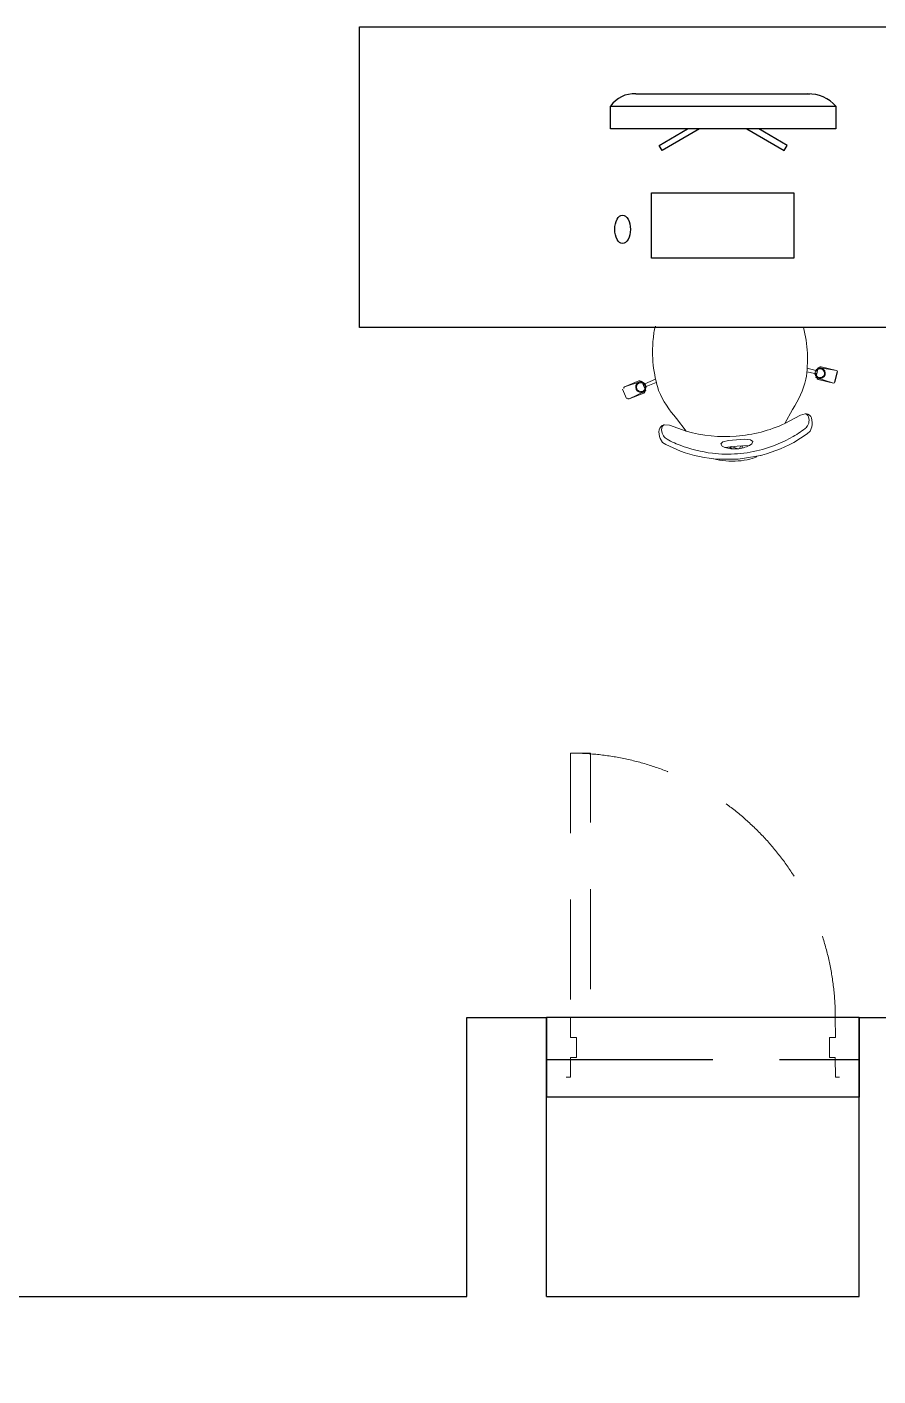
# Model space of a CAD drawing. Header units: millimetres. Extents: x 521 to 148073, y -17811 to 32040.
# Drawn here: x 56441 to 58638, y 8112 to 11594 of the extents above; entities that cross this region are included whole.
import ezdxf

# ---------------------------------------------------------------- set-up
doc = ezdxf.new("R2010")
doc.units = ezdxf.units.MM
doc.linetypes.add('DGN Style 2', pattern=[0.41784, 0.250704, -0.167136])
doc.linetypes.add('DGN Style 3', pattern=[0.584976, 0.41784, -0.167136])
for name, color, linetype, lineweight in [('nabytek', 7, 'Continuous', 30), ('OAP220', 1, 'Continuous', 30), ('OAP313', 1, 'Continuous', 0)]:
    doc.layers.add(name, color=color, linetype=linetype, lineweight=lineweight)

# ---------------------------------------------------------------- blocks, each defined once
blk = doc.blocks.new('*U14')
at = {"layer": 'OAP313', "linetype": 'DGN Style 2', "flags": 128}
for points in [[(-0.2658, 0.4363), (-0.2224, 0.3948), (-0.1879, 0.431), (-0.177, 0.4206), (-0.1425, 0.4568), (-0.1533, 0.4671), (-0.1188, 0.5033), (-0.1622, 0.5447), (-0.2658, 0.4363)], [(0.3018, -0.106), (0.2585, -0.0645), (0.293, -0.0284), (0.2821, -0.018), (0.3167, 0.0181), (0.3275, 0.0078), (0.3621, 0.0439), (0.4055, 0.0025), (0.3018, -0.106)], [(-0.2364, -0.5102), (-0.2002, -0.5447), (0.2585, -0.0645), (0.2223, -0.03), (-0.2364, -0.5102)]]:
    blk.add_lwpolyline(points, close=True, dxfattribs=at)
at = {"layer": 'OAP313', "linetype": 'DGN Style 2', "extrusion": (0, 0, -1)}
blk.add_arc((-0.2604, -0.0638), 0.6659, 313.7679, 43.5275, dxfattribs=at)
blk = doc.blocks.new('AP600-90_1')
at = {"layer": 'OAP313', "linetype": 'DGN Style 2', "rotation": 313.6892711747349}
blk.add_blockref('*U14', (-0.1319, 0.2915), dxfattribs=at)
blk = doc.blocks.new('*U12')
at = {"layer": 'OAP220'}
for p, q in [((0.4301, 0.1779), (0.5434, 0.013)), ((-0.217, -0.2665), (-0.1038, -0.4314))]:
    blk.add_line(p, q, dxfattribs=at)
at = {"layer": 'OAP220', "linetype": 'DGN Style 3'}
blk.add_line((-0.1575, -0.3531), (0.4896, 0.0913), dxfattribs=at)
at = {"layer": 'OAP313', "linetype": 'DGN Style 2', "rotation": 304.477440899856}
blk.add_blockref('AP600-90_1', (-0.217, -0.2665), dxfattribs=at)
blk = doc.blocks.new('AP600-90')
at = {"layer": 'OAP220', "rotation": 55.52255910014399}
blk.add_blockref('*U12', (-0.0969, 0.3297), dxfattribs=at)

msp = doc.modelspace()

# ---------------------------------------------------------------- linework, layer by layer
at = {"layer": 'nabytek'}
for p, q in [((58012.8, 11420.7), (58461.9, 11420.7)), ((58073.1, 11288.1), (58146.2, 11330.9)), ((58176.7, 11330.9), (58080.4, 11275.1)), ((58299.6, 11330.9), (58395.9, 11275.1)), ((58403.2, 11288.1), (58330.1, 11330.9)), ((58080.4, 11275.1), (58073.1, 11288.1)), ((58395.9, 11275.1), (58403.2, 11288.1)), ((58526.6, 10677), (58532.8, 10703.2))]:
    msp.add_line(p, q, dxfattribs=at)
for points in [[(57299.6, 11593.6), (59103.4, 11593.6), (59103.4, 10818.3), (57299.6, 10818.3)], [(58529, 11389), (58529, 11330.9), (57947.3, 11330.9), (57947.3, 11389)], [(58420.5, 11165.5), (58420.5, 10997.3), (58052.8, 10997.3), (58052.8, 11165.5)]]:
    msp.add_lwpolyline(points, close=True, dxfattribs=at)
at = {"layer": 'nabytek', "lineweight": 13}
for points in [[(58454.3, 10703.8), (58474.9, 10699.1)], [(58455.1, 10712.6), (58477, 10707)], [(58477.4, 10688.5), (58478, 10691.2), (58480.8, 10703), (58483.6, 10714.8)], [(58490.9, 10716.5), (58530.3, 10707.2), (58483.6, 10714.8)], [(58486.9, 10714), (58488.4, 10716.1), (58490.9, 10716.5)], [(57988.4, 10634.3), (57978.2, 10659.2)], [(58020.7, 10680.2), (57983.2, 10664.9), (58028.2, 10679.5)], [(58033.4, 10648.9), (57995.9, 10633.7), (58038.3, 10654.6)], [(58020.7, 10680.1), (58023.3, 10680.1), (58025.1, 10678.3)], [(58038.3, 10654.6), (58037.3, 10657.1), (58032.8, 10668.3), (58028.2, 10679.5)], [(58063.6, 10684.7), (58035.9, 10672.9)], [(58065.6, 10675.9), (58039.2, 10665.4)], [(58483.2, 10683.7), (58522.6, 10674.4), (58477.4, 10688.5)], [(58526.6, 10677), (58525.1, 10674.9), (58522.5, 10674.4)], [(57995.9, 10633.7), (57993.3, 10633.7), (57991.5, 10635.6)], [(58397.3, 10570.1), (58417.5, 10606.5)], [(58397.3, 10570.1), (58417.5, 10606.5)], [(58438.1, 10591.9), (58397.3, 10570.1)], [(58438.1, 10591.9), (58397.3, 10570.1)], [(58438.1, 10591.9), (58450.2, 10595.1)], [(58438.1, 10591.9), (58450.2, 10595.1)], [(58452.4, 10594.9), (58457, 10591.2)], [(58452.4, 10594.9), (58457, 10591.2)], [(58080.9, 10562.1), (58084.8, 10566.4)], [(58080.9, 10562.1), (58084.8, 10566.4)], [(58087, 10567), (58099.4, 10565.7)], [(58087, 10567), (58099.4, 10565.7)], [(58143, 10550.4), (58099.4, 10565.7)], [(58143, 10550.4), (58099.4, 10565.7)], [(58117.6, 10583.3), (58143, 10550.4)], [(58117.6, 10583.3), (58143, 10550.4)], [(58467.2, 10561.7), (58462.3, 10550.8), (58455.1, 10543.9), (58420.1, 10521.5)], [(58467.2, 10561.7), (58462.3, 10550.8), (58455.1, 10543.9), (58420.1, 10521.5)], [(58128, 10498.9), (58090, 10515.6), (58081.8, 10521.4), (58075.3, 10531.4)], [(58128, 10498.9), (58090, 10515.6), (58081.8, 10521.4), (58075.3, 10531.4)], [(58242.3, 10508.3), (58235.4, 10512), (58232.3, 10517.3), (58237.4, 10522.5), (58252.3, 10526.2)], [(58242.3, 10508.3), (58235.4, 10512), (58232.3, 10517.3), (58237.4, 10522.5), (58252.3, 10526.2)], [(58232.3, 10517.3), (58237.4, 10522.5), (58232.3, 10517.3), (58235.4, 10512)], [(58232.3, 10517.3), (58237.4, 10522.5), (58232.3, 10517.3), (58235.4, 10512)], [(58237.4, 10522.5), (58252.3, 10526.2)], [(58237.4, 10522.5), (58252.3, 10526.2)], [(58252.3, 10526.2), (58272.7, 10528.3), (58293.1, 10529.4)], [(58252.3, 10526.2), (58272.7, 10528.3), (58293.1, 10529.4)], [(58272.7, 10528.3), (58252.3, 10526.2)], [(58272.7, 10528.3), (58252.3, 10526.2)], [(58293.1, 10529.4), (58272.7, 10528.3)], [(58293.1, 10529.4), (58272.7, 10528.3)], [(58293.1, 10529.4), (58308.4, 10528)], [(58293.1, 10529.4), (58308.4, 10528), (58314.3, 10523.6), (58312, 10517.9), (58305.7, 10513.2)], [(58293.1, 10529.4), (58308.4, 10528)], [(58293.1, 10529.4), (58308.4, 10528), (58314.3, 10523.6), (58312, 10517.9), (58305.7, 10513.2)], [(58312, 10517.9), (58305.7, 10513.2), (58312, 10517.9), (58314.3, 10523.6)], [(58312, 10517.9), (58305.7, 10513.2), (58312, 10517.9), (58314.3, 10523.6)], [(58325.3, 10485.5), (58276.5, 10478.2), (58227.2, 10477.9)], [(58325.3, 10485.5), (58276.5, 10478.2), (58227.2, 10477.9)], [(58242.3, 10508.3), (58273.9, 10512)], [(58242.3, 10508.3), (58273.9, 10512)], [(58253.5, 10510.1), (58253.8, 10505.7)], [(58257.2, 10505.2), (58256.8, 10510.5)], [(58260.2, 10504.9), (58257.1, 10510.5)], [(58283.5, 10512.8), (58280.5, 10505.5), (58277.2, 10505.1), (58259.1, 10510.8)], [(58273.9, 10512), (58305.7, 10513.2)], [(58273.9, 10512), (58305.7, 10513.2)], [(58325.3, 10485.5), (58276.5, 10478.2)], [(58325.3, 10485.5), (58276.5, 10478.2)], [(58287, 10513), (58287.5, 10506.9)], [(58338.9, 10488.8), (58325.3, 10485.5)], [(58338.9, 10488.8), (58325.3, 10485.5)], [(58213.2, 10479.1), (58213.3, 10479.1)], [(58213.2, 10479.1), (58213.3, 10479.1)], [(58276.5, 10478.2), (58227.2, 10477.9)], [(58276.5, 10478.2), (58227.2, 10477.9)]]:
    msp.add_lwpolyline(points, dxfattribs=at)
at = {"layer": 'nabytek'}
for centre, radius, start, end in [((58007.3, 11348.6), 72.3, 85.6855, 146.0418), ((58459.2, 11328.1), 92.7, 41.0903, 91.6783)]:
    msp.add_arc(centre, radius, start, end, dxfattribs=at)
at = {"layer": 'nabytek', "lineweight": 13}
for centre, radius, start, end in [((58232.3, 10775.7), 175.2, 164.969, 175.8878), ((58232.3, 10775.7), 175.2, 164.969, 175.8878), ((58126.7, 10735.6), 329.1, 351.0504, 14.5536), ((58126.7, 10735.6), 329.1, 351.0504, 14.5536), ((58385, 10755.6), 329.1, 174.2916, 197.7947), ((58385, 10755.6), 329.1, 174.2916, 197.7947), ((58324.8, 10766.6), 276.7, 203.7964, 221.5067), ((58324.8, 10766.6), 276.7, 203.7964, 221.5067), ((58184.5, 10755.8), 276.7, 327.339, 345.0494), ((58184.5, 10755.8), 276.7, 327.339, 345.0494), ((58434.7, 10579.4), 25.2, 349.5095, 27.9407), ((58434.7, 10579.4), 25.2, 349.5095, 27.9407), ((58434.7, 10579.4), 25.2, 349.5095, 27.9407), ((58434.7, 10579.4), 25.2, 349.5095, 27.9407), ((58125.7, 10548.3), 53.2, 173.6868, 198.5143), ((58125.7, 10548.3), 53.2, 173.6868, 198.5143), ((58104.6, 10553.9), 25.2, 160.9045, 199.3357), ((58104.6, 10553.9), 25.2, 160.9045, 199.3357), ((58104.6, 10553.9), 25.2, 160.9045, 199.3357), ((58104.6, 10553.9), 25.2, 160.9045, 199.3357), ((58243.3, 10904.5), 368, 254.192, 274.4662), ((58243.3, 10904.5), 368, 254.192, 274.4662), ((58243.3, 10904.5), 368, 254.192, 274.4662), ((58243.3, 10904.5), 368, 254.192, 274.4662), ((58243.8, 10904.5), 368, 274.3791, 294.6532), ((58243.8, 10904.5), 368, 274.3791, 294.6532), ((58243.8, 10904.5), 368, 274.3791, 294.6532), ((58243.8, 10904.5), 368, 274.3791, 294.6532), ((58325.3, 10706.6), 194, 298.794, 311.4214), ((58325.3, 10706.6), 194, 298.794, 311.4214), ((58325.3, 10706.6), 194, 298.794, 311.4214), ((58325.3, 10706.6), 194, 298.794, 311.4214), ((58437.4, 10576.2), 22.1, 317.1546, 356.3375), ((58437.4, 10576.2), 22.1, 317.1546, 356.3375), ((58437.4, 10576.2), 22.1, 317.1546, 356.3375), ((58437.4, 10576.2), 22.1, 317.1546, 356.3375), ((58414.8, 10570.6), 53.2, 350.3322, 15.1518), ((58414.8, 10570.6), 53.2, 350.3322, 15.1518), ((58102.5, 10550.3), 22.1, 192.5077, 231.6906), ((58102.5, 10550.3), 22.1, 192.5077, 231.6906), ((58102.5, 10550.3), 22.1, 192.5077, 231.6906), ((58102.5, 10550.3), 22.1, 192.5077, 231.6906), ((58193.2, 10696.4), 194, 237.4248, 250.0501), ((58193.2, 10696.4), 194, 237.4248, 250.0501), ((58193.2, 10696.4), 194, 237.4248, 250.0501), ((58193.2, 10696.4), 194, 237.4248, 250.0501), ((58247.6, 10832.8), 355.9, 282.6255, 298.9984), ((58247.6, 10832.8), 355.9, 282.6255, 298.9984), ((58247.2, 10834.7), 343.9, 285.6034, 299.9223), ((58247.2, 10834.7), 343.9, 285.6034, 299.9223), ((58247.2, 10834.7), 343.9, 285.6034, 299.9223), ((58247.2, 10834.7), 343.9, 285.6034, 299.9223), ((58250.7, 10835), 343.9, 248.9229, 263.2418), ((58250.7, 10835), 343.9, 248.9229, 263.2418), ((58250.7, 10835), 343.9, 248.9229, 263.2418), ((58250.7, 10835), 343.9, 248.9229, 263.2418), ((58250.6, 10833), 355.9, 249.8467, 266.2196), ((58250.6, 10833), 355.9, 249.8467, 266.2196), ((58249.8, 10818.2), 327.1, 263.0467, 274.4922), ((58249.8, 10818.2), 327.1, 263.0467, 274.4922), ((58249.8, 10818.2), 327.1, 263.0467, 274.4922), ((58249.8, 10818.2), 327.1, 263.0467, 274.4922), ((58267.9, 10595.4), 90.8, 253.6066, 274.1247), ((58267.9, 10595.4), 90.8, 253.6066, 274.1247), ((58267, 10595.3), 90.8, 274.721, 295.2388), ((58267, 10595.3), 90.8, 274.721, 295.2388), ((58250.6, 10818.2), 327.1, 274.3529, 285.7986), ((58250.6, 10818.2), 327.1, 274.3529, 285.7986), ((58250.6, 10818.2), 327.1, 274.3529, 285.7986), ((58250.6, 10818.2), 327.1, 274.3529, 285.7986), ((58261.2, 10662.3), 189.4, 255.3185, 274.7441), ((58261.2, 10662.3), 189.4, 255.3185, 274.7441)]:
    msp.add_arc(centre, radius, start, end, dxfattribs=at)
at = {"layer": 'nabytek'}
msp.add_ellipse((57978.5, 11071.3), major_axis=(0, -36.8), ratio=0.550267, dxfattribs=at)
at = {"layer": 'nabytek', "lineweight": 13}
for points in [[(58474.9, 10698.8), (58473.8, 10705.3), (58480.7, 10713.4), (58487.3, 10713.2)], [(58489.4, 10686.4), (58482.8, 10685.2), (58474.8, 10692.1), (58474.9, 10698.8)], [(58486.7, 10688.5), (58481.3, 10688.8), (58476.1, 10695.2), (58476.9, 10700.6)], [(58477.8, 10704.2), (58479.4, 10709.3), (58487, 10712.8), (58491.9, 10710.7)], [(58499.5, 10697.2), (58498.7, 10691.9), (58491.9, 10687.2), (58486.7, 10688.5)], [(58487.3, 10713.2), (58493.9, 10714.4), (58502, 10707.5), (58501.8, 10700.8)], [(58501.8, 10700.8), (58503, 10694.3), (58496.1, 10686.2), (58489.4, 10686.4)], [(58491.9, 10710.7), (58497.1, 10709.5), (58501.2, 10702.3), (58499.5, 10697.2)], [(58530.3, 10707.2), (58531.9, 10707), (58533.3, 10704.8), (58532.8, 10703.2)], [(57981.4, 10660.5), (57980.6, 10662), (57981.6, 10664.5), (57983.2, 10664.9)], [(58012.4, 10663), (58011.2, 10669.5), (58018.1, 10677.6), (58024.7, 10677.5)], [(58026.8, 10650.6), (58020.3, 10649.4), (58012.2, 10656.3), (58012.4, 10663)], [(58015.2, 10659.7), (58012.7, 10664.5), (58015.6, 10672.2), (58020.6, 10674.2)], [(58029.2, 10653.1), (58024.2, 10651), (58016.8, 10654.6), (58015.2, 10659.7)], [(58020.6, 10674.2), (58025.2, 10677.1), (58033.1, 10674.8), (58035.5, 10670)], [(58024.7, 10677.5), (58031.3, 10678.6), (58039.4, 10671.7), (58039.2, 10665.1)], [(58035.5, 10670), (58040.4, 10658.5), (58033.5, 10650.4), (58026.8, 10650.6)], [(58037, 10666.5), (58038.6, 10661.4), (58034.5, 10654.2), (58029.2, 10653.1)], [(58039.2, 10665.1), (58036, 10651.8), (58035, 10649.4), (58033.4, 10648.9)], [(58483.2, 10683.7), (58481.5, 10683.9), (58480.1, 10686.2), (58480.7, 10687.8)], [(58450.2, 10595.1), (58452.8, 10595.4), (58455.9, 10593.6), (58457, 10591.2)], [(58450.2, 10595.1), (58452.8, 10595.4), (58455.9, 10593.6), (58457, 10591.2)], [(58452.4, 10594.9), (58458.2, 10594.5), (58464.2, 10590), (58466.1, 10584.5)], [(58452.4, 10594.9), (58458.2, 10594.5), (58464.2, 10590), (58466.1, 10584.5)], [(58072.9, 10554.1), (58073.9, 10559.8), (58079.2, 10565.2), (58084.8, 10566.4)], [(58072.9, 10554.1), (58073.9, 10559.8), (58079.2, 10565.2), (58084.8, 10566.4)], [(58080.9, 10562.1), (58081.6, 10564.6), (58084.3, 10566.9), (58087, 10567)], [(58080.9, 10562.1), (58081.6, 10564.6), (58084.3, 10566.9), (58087, 10567)], [(58325.3, 10485.5), (58319.4, 10480.3), (58298.1, 10475), (58276.9, 10473.5)], [(58325.3, 10485.5), (58319.4, 10480.3), (58298.1, 10475), (58276.9, 10473.5)]]:
    msp.add_open_spline(points, degree=3, dxfattribs=at)
at = {"layer": 'OAP220'}
for p, q in [((57576.8, 9036.9), (57782.4, 9036.9)), ((57576.8, 8317.3), (57576.8, 9036.9)), ((57782.4, 8317.3), (57782.4, 9036.9)), ((58589.3, 9036.9), (57782.4, 9036.9)), ((58589.3, 8317.3), (58589.3, 9036.9)), ((58589.3, 9036.9), (58794.8, 9036.9)), ((58589.3, 8831.3), (57782.4, 8831.3)), ((56130, 8317.3), (57576.8, 8317.3)), ((57782.4, 8317.3), (58589.3, 8317.3))]:
    msp.add_line(p, q, dxfattribs=at)

# ---------------------------------------------------------------- block references
at = {"layer": 'OAP220', "extrusion": (0, 0, -1), "xscale": -1027.900945623324, "yscale": 1027.900945623324, "zscale": 1027.900945623324, "rotation": 90.00000006131215}
msp.add_blockref('AP600-90', (-57782.4, 9036.9), dxfattribs=at)

doc.saveas('drawing.dxf')
